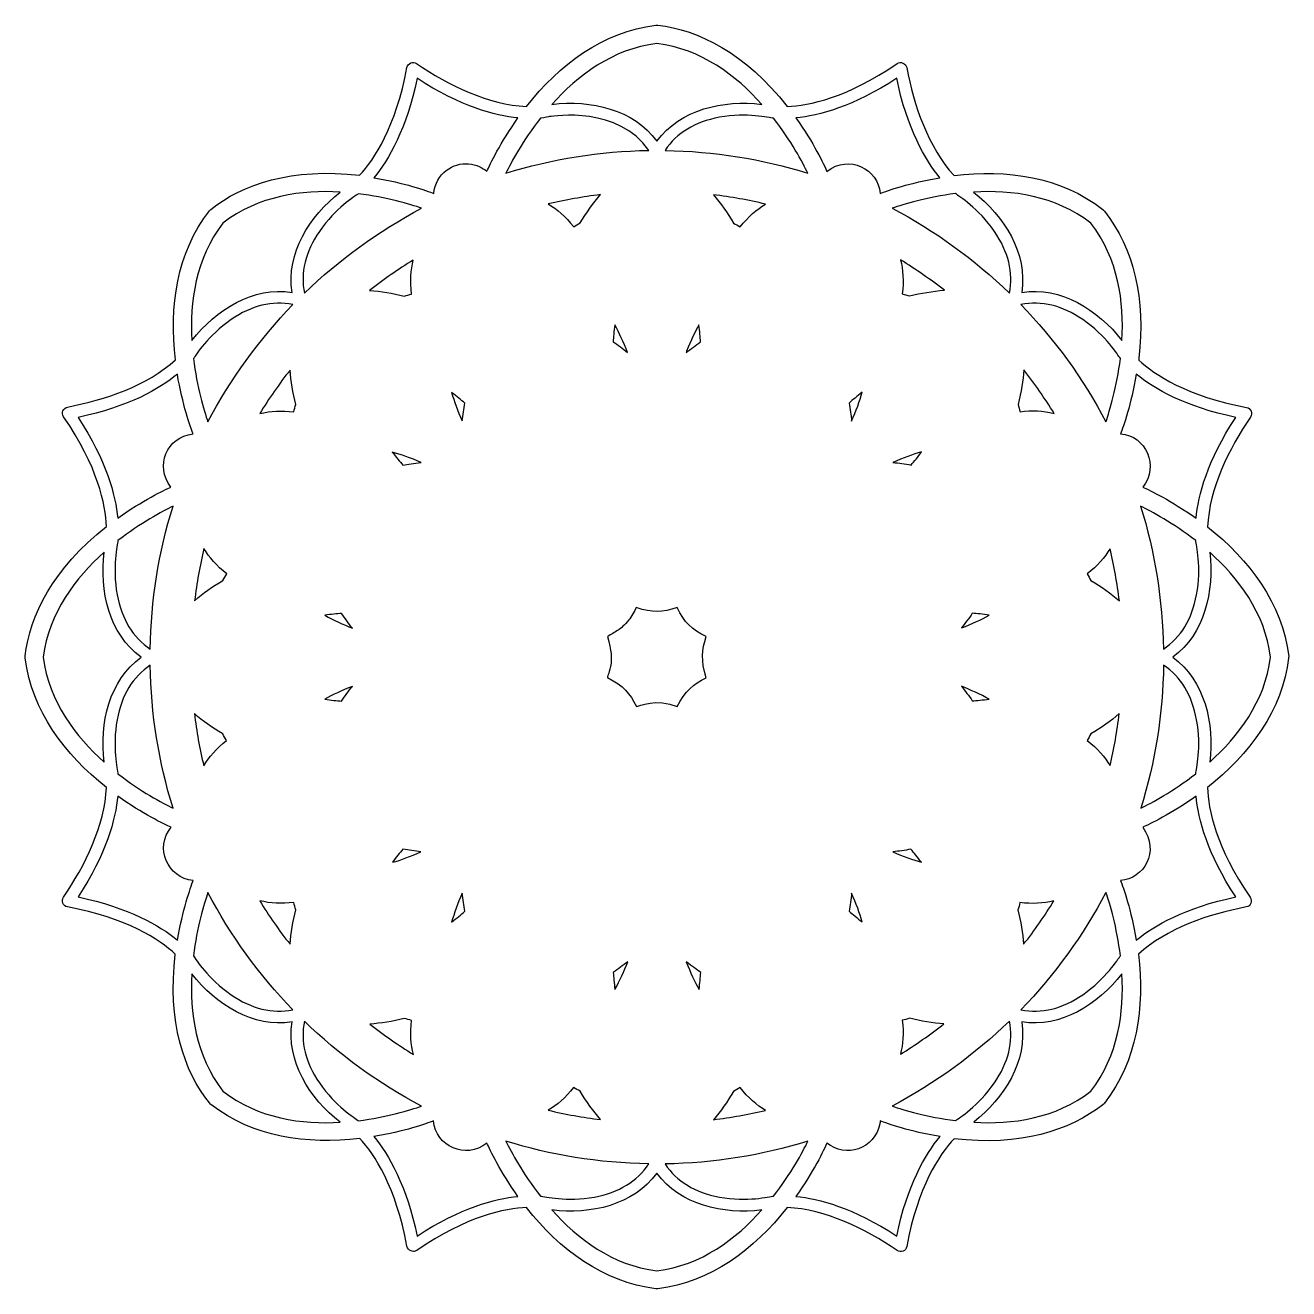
# Model space of a CAD drawing. Header units: millimetres. Extents: x -471 to 1551, y -2688 to 316.
# Drawn here: x 650.1 to 814.9, y -2265 to -2100.2 of the extents above; entities that cross this region are included whole.
import ezdxf

# ---------------------------------------------------------------- set-up
doc = ezdxf.new("R2010")
doc.units = ezdxf.units.MM
doc.header["$MEASUREMENT"] = 0
doc.layers.add('Layer 1', color=7, linetype='Continuous')

msp = doc.modelspace()

# ---------------------------------------------------------------- linework, layer by layer
at = {"layer": 'Layer 1', "color": 250}
for points, knots in [([(814.9436, -2182.4662), (814.1102, -2175.5961), (809.8078, -2169.8747), (804.3568, -2165.595), (804.3568, -2165.595), (804.5595, -2160.6394), (807.1499, -2155.3911), (809.9656, -2151.2691), (809.9656, -2151.2691), (810.2809, -2150.796), (809.9881, -2150.0977), (809.4475, -2150.0077), (809.4475, -2150.0077), (801.6764, -2148.5661), (797.4417, -2145.7504), (795.3694, -2143.8358), (795.3694, -2143.8358), (795.3694, -2143.7457), (795.3919, -2143.6781), (795.3919, -2143.588), (795.3919, -2143.588), (796.2703, -2135.8844), (794.7161, -2129.2621), (790.9093, -2124.4192), (790.9093, -2124.4192), (790.9093, -2124.4192), (790.9093, -2124.4192), (790.8868, -2124.3967), (790.8868, -2124.3967), (790.8643, -2124.3742), (790.8643, -2124.3742), (790.8418, -2124.3516), (790.8418, -2124.3516), (790.8193, -2124.3291), (790.8193, -2124.3291), (790.7967, -2124.3066), (790.7967, -2124.3066), (790.7742, -2124.2841), (790.7742, -2124.2841), (790.7516, -2124.2615), (790.7516, -2124.2615), (790.7291, -2124.239), (790.7066, -2124.239), (790.7066, -2124.2164), (790.7066, -2124.2164), (790.7066, -2124.2164), (790.7066, -2124.2164), (790.6841, -2124.1939), (790.6841, -2124.1939), (785.233, -2119.9142), (778.1376, -2118.9231), (771.2675, -2119.7565), (771.2675, -2119.7565), (767.9112, -2116.1074), (766.0192, -2110.5887), (765.0956, -2105.6783), (765.0956, -2105.6783), (765.0505, -2105.408), (764.8478, -2105.1828), (764.6001, -2105.0927), (764.6001, -2105.0927), (764.3523, -2104.98), (764.0595, -2105.0025), (763.8342, -2105.1602), (763.8342, -2105.1602), (757.3244, -2109.6427), (752.3239, -2110.6338), (749.5083, -2110.7464), (749.5083, -2110.7464), (744.0572, -2103.7862), (737.8403, -2100.7003), (732.6145, -2100.1597), (732.6145, -2100.1597), (732.592, -2100.1597), (732.5243, -2100.1597), (732.4793, -2100.1597), (732.4793, -2100.1597), (732.4343, -2100.1597), (732.3667, -2100.1597), (732.3442, -2100.1597), (732.3442, -2100.1597), (725.474, -2100.9931), (719.7527, -2105.2954), (715.4729, -2110.7464), (715.4729, -2110.7464), (710.5174, -2110.5437), (705.2691, -2107.9758), (701.147, -2105.1377), (701.147, -2105.1377), (700.674, -2104.8223), (699.9757, -2105.1152), (699.8856, -2105.6558), (699.8856, -2105.6558), (698.4441, -2113.4269), (695.6284, -2117.6616), (693.7138, -2119.7339), (693.7138, -2119.7339), (684.929, -2118.6752), (678.3292, -2120.9052), (674.2972, -2124.1939), (674.2972, -2124.1939), (674.2296, -2124.2389), (674.162, -2124.3065), (674.117, -2124.3741), (674.117, -2124.3741), (669.8372, -2129.8251), (668.8461, -2136.9205), (669.6795, -2143.7907), (669.6795, -2143.7907), (666.0304, -2147.1694), (660.4893, -2149.039), (655.6014, -2149.9625), (655.6014, -2149.9625), (655.0383, -2150.0752), (654.7454, -2150.7735), (655.0833, -2151.2239), (655.0833, -2151.2239), (659.5658, -2157.7337), (660.5568, -2162.7342), (660.6695, -2165.5498), (660.6695, -2165.5498), (653.7092, -2171.0234), (650.6233, -2177.2403), (650.0827, -2182.4437), (650.0827, -2182.4437), (650.0827, -2182.5112), (650.0827, -2182.6239), (650.0827, -2182.714), (650.0827, -2182.714), (650.9161, -2189.5842), (655.2185, -2195.3055), (660.6695, -2199.5853), (660.6695, -2199.5853), (660.4668, -2204.5408), (657.8989, -2209.7891), (655.0607, -2213.9112), (655.0607, -2213.9112), (654.7454, -2214.3842), (655.0156, -2215.0825), (655.5788, -2215.1726), (655.5788, -2215.1726), (663.3499, -2216.6142), (667.5846, -2219.4299), (669.6569, -2221.3445), (669.6569, -2221.3445), (668.5982, -2230.1068), (670.8056, -2236.6841), (674.1168, -2240.7611), (674.1168, -2240.7611), (674.207, -2240.8737), (674.3195, -2240.9638), (674.297, -2240.9413), (674.297, -2240.9413), (679.7255, -2245.2211), (686.821, -2246.2122), (693.7362, -2245.3788), (693.7362, -2245.3788), (695.6508, -2247.4511), (698.4439, -2251.6633), (699.8856, -2259.4569), (699.8856, -2259.4569), (699.9306, -2259.7497), (700.1559, -2259.975), (700.4262, -2260.0651), (700.4262, -2260.0651), (700.5163, -2260.1101), (700.6064, -2260.1326), (700.719, -2260.1326), (700.719, -2260.1326), (700.8767, -2260.1326), (701.0343, -2260.0876), (701.1695, -2259.9975), (701.1695, -2259.9975), (707.6793, -2255.515), (712.6798, -2254.5239), (715.4954, -2254.4113), (715.4954, -2254.4113), (719.7978, -2259.8849), (725.5191, -2264.1646), (732.3667, -2264.9981), (732.3667, -2264.9981), (732.4118, -2264.9981), (732.4568, -2264.9981), (732.5018, -2264.9981), (732.5018, -2264.9981), (732.5018, -2264.9981), (732.5018, -2264.9981), (732.5018, -2264.9981), (732.5018, -2264.9981), (732.5018, -2264.9981), (732.5018, -2264.9981), (732.5018, -2264.9981), (732.5018, -2264.9981), (732.5018, -2264.9981), (732.5018, -2264.9981), (732.5018, -2264.9981), (732.5018, -2264.9981), (732.5018, -2264.9981), (732.5018, -2264.9981), (732.5018, -2264.9981), (732.5018, -2264.9981), (732.5469, -2264.9981), (732.592, -2264.9981), (732.637, -2264.9981), (732.637, -2264.9981), (739.5071, -2264.1646), (745.2285, -2259.8623), (749.5082, -2254.4113), (749.5082, -2254.4113), (754.4638, -2254.614), (759.7121, -2257.1819), (763.8341, -2260.0201), (763.8341, -2260.0201), (764.3297, -2260.358), (765.0055, -2260.0426), (765.0955, -2259.502), (765.0955, -2259.502), (766.5371, -2251.7308), (769.3528, -2247.4961), (771.2674, -2245.4238), (771.2674, -2245.4238), (779.917, -2246.4599), (786.3367, -2244.3877), (790.684, -2240.9864), (790.684, -2240.9864), (790.684, -2240.9864), (790.684, -2240.9864), (790.684, -2240.9864), (790.684, -2240.9864), (790.7065, -2240.9864), (790.7065, -2240.9639), (790.7291, -2240.9639), (790.7291, -2240.9639), (790.7516, -2240.9414), (790.7741, -2240.9188), (790.7966, -2240.9188), (790.7966, -2240.9188), (790.8191, -2240.9188), (790.8191, -2240.8963), (790.8191, -2240.8737), (790.8191, -2240.8737), (790.8416, -2240.8512), (790.8642, -2240.8287), (790.8642, -2240.8062), (790.8642, -2240.8062), (790.8642, -2240.8062), (790.8642, -2240.8062), (790.8867, -2240.7837), (790.8867, -2240.7837), (795.1664, -2235.3326), (796.1576, -2228.2372), (795.3241, -2221.3671), (795.3241, -2221.3671), (798.9732, -2218.0108), (804.4919, -2216.1188), (809.4023, -2215.1952), (809.4023, -2215.1952), (809.6726, -2215.1501), (809.8978, -2214.9474), (809.988, -2214.6997), (809.988, -2214.6997), (810.1006, -2214.4519), (810.0781, -2214.1591), (809.9204, -2213.9338), (809.9204, -2213.9338), (805.4379, -2207.424), (804.4468, -2202.4235), (804.3342, -2199.6079), (804.3342, -2199.6079), (809.7402, -2195.3506), (814.2227, -2189.404), (814.9209, -2182.7141), (814.9209, -2182.7141), (814.9209, -2182.6916), (814.9209, -2182.669), (814.9209, -2182.6465), (814.9209, -2182.6465), (814.9436, -2182.5789), (814.9436, -2182.4887), (814.9436, -2182.4662)], [0, 0, 0, 0, 0.01408451, 0.01408451, 0.01408451, 0.01408451, 0.02816901, 0.02816901, 0.02816901, 0.02816901, 0.04225352, 0.04225352, 0.04225352, 0.04225352, 0.05633803, 0.05633803, 0.05633803, 0.05633803, 0.07042254, 0.07042254, 0.07042254, 0.07042254, 0.08450704, 0.08450704, 0.08450704, 0.08450704, 0.09859155, 0.09859155, 0.09859155, 0.09859155, 0.11267606, 0.11267606, 0.11267606, 0.11267606, 0.12676056, 0.12676056, 0.12676056, 0.12676056, 0.14084507, 0.14084507, 0.14084507, 0.14084507, 0.15492958, 0.15492958, 0.15492958, 0.15492958, 0.16901408, 0.16901408, 0.16901408, 0.16901408, 0.18309859, 0.18309859, 0.18309859, 0.18309859, 0.1971831, 0.1971831, 0.1971831, 0.1971831, 0.21126761, 0.21126761, 0.21126761, 0.21126761, 0.22535211, 0.22535211, 0.22535211, 0.22535211, 0.23943662, 0.23943662, 0.23943662, 0.23943662, 0.25352113, 0.25352113, 0.25352113, 0.25352113, 0.26760563, 0.26760563, 0.26760563, 0.26760563, 0.28169014, 0.28169014, 0.28169014, 0.28169014, 0.29577465, 0.29577465, 0.29577465, 0.29577465, 0.30985915, 0.30985915, 0.30985915, 0.30985915, 0.32394366, 0.32394366, 0.32394366, 0.32394366, 0.33802817, 0.33802817, 0.33802817, 0.33802817, 0.35211268, 0.35211268, 0.35211268, 0.35211268, 0.36619718, 0.36619718, 0.36619718, 0.36619718, 0.38028169, 0.38028169, 0.38028169, 0.38028169, 0.3943662, 0.3943662, 0.3943662, 0.3943662, 0.4084507, 0.4084507, 0.4084507, 0.4084507, 0.42253521, 0.42253521, 0.42253521, 0.42253521, 0.43661972, 0.43661972, 0.43661972, 0.43661972, 0.45070423, 0.45070423, 0.45070423, 0.45070423, 0.46478873, 0.46478873, 0.46478873, 0.46478873, 0.47887324, 0.47887324, 0.47887324, 0.47887324, 0.49295775, 0.49295775, 0.49295775, 0.49295775, 0.50704225, 0.50704225, 0.50704225, 0.50704225, 0.52112676, 0.52112676, 0.52112676, 0.52112676, 0.53521127, 0.53521127, 0.53521127, 0.53521127, 0.54929577, 0.54929577, 0.54929577, 0.54929577, 0.56338028, 0.56338028, 0.56338028, 0.56338028, 0.57746479, 0.57746479, 0.57746479, 0.57746479, 0.5915493, 0.5915493, 0.5915493, 0.5915493, 0.6056338, 0.6056338, 0.6056338, 0.6056338, 0.61971831, 0.61971831, 0.61971831, 0.61971831, 0.63380282, 0.63380282, 0.63380282, 0.63380282, 0.64788732, 0.64788732, 0.64788732, 0.64788732, 0.66197183, 0.66197183, 0.66197183, 0.66197183, 0.67605634, 0.67605634, 0.67605634, 0.67605634, 0.69014085, 0.69014085, 0.69014085, 0.69014085, 0.70422535, 0.70422535, 0.70422535, 0.70422535, 0.71830986, 0.71830986, 0.71830986, 0.71830986, 0.73239437, 0.73239437, 0.73239437, 0.73239437, 0.74647887, 0.74647887, 0.74647887, 0.74647887, 0.76056338, 0.76056338, 0.76056338, 0.76056338, 0.77464789, 0.77464789, 0.77464789, 0.77464789, 0.78873239, 0.78873239, 0.78873239, 0.78873239, 0.8028169, 0.8028169, 0.8028169, 0.8028169, 0.81690141, 0.81690141, 0.81690141, 0.81690141, 0.83098592, 0.83098592, 0.83098592, 0.83098592, 0.84507042, 0.84507042, 0.84507042, 0.84507042, 0.85915493, 0.85915493, 0.85915493, 0.85915493, 0.87323944, 0.87323944, 0.87323944, 0.87323944, 0.88732394, 0.88732394, 0.88732394, 0.88732394, 0.90140845, 0.90140845, 0.90140845, 0.90140845, 0.91549296, 0.91549296, 0.91549296, 0.91549296, 0.92957746, 0.92957746, 0.92957746, 0.92957746, 0.94366197, 0.94366197, 0.94366197, 0.94366197, 0.95774648, 0.95774648, 0.95774648, 0.95774648, 0.97183099, 0.97183099, 0.97183099, 0.97183099, 1, 1, 1, 1]), ([(732.5018, -2102.5247), (738.3133, -2103.268), (742.8859, -2106.7594), (746.1971, -2110.476), (746.1971, -2110.476), (741.1515, -2109.8679), (735.5653, -2111.0842), (732.5018, -2115.2964), (732.5018, -2115.2964), (729.461, -2111.1067), (723.8748, -2109.8679), (718.8066, -2110.476), (718.8066, -2110.476), (722.1178, -2106.7594), (726.6904, -2103.268), (732.5018, -2102.5247)], [0, 0, 0, 0, 0.2, 0.2, 0.2, 0.2, 0.4, 0.4, 0.4, 0.4, 0.6, 0.6, 0.6, 0.6, 1, 1, 1, 1]), ([(701.2145, -2107.0748), (706.8683, -2110.7689), (711.3733, -2111.9627), (714.3692, -2112.2555), (714.3692, -2112.2555), (712.0716, -2115.4766), (710.7201, -2118.3148), (710.3147, -2119.2157), (710.3147, -2119.2157), (709.7065, -2118.7427), (709.0082, -2118.3148), (707.9045, -2118.2472), (707.9045, -2118.2472), (707.9045, -2118.2472), (707.9045, -2118.2472), (707.9045, -2118.2472), (707.9045, -2118.2472), (705.9448, -2118.0219), (703.6472, -2119.5086), (703.377, -2122.099), (703.377, -2122.099), (702.4534, -2121.7386), (699.5252, -2120.7024), (695.5833, -2120.0492), (695.5833, -2120.0492), (697.4979, -2117.7066), (699.8405, -2113.6746), (701.2145, -2107.0748)], [0, 0, 0, 0, 0.125, 0.125, 0.125, 0.125, 0.25, 0.25, 0.25, 0.25, 0.375, 0.375, 0.375, 0.375, 0.5, 0.5, 0.5, 0.5, 0.625, 0.625, 0.625, 0.625, 0.75, 0.75, 0.75, 0.75, 1, 1, 1, 1]), ([(763.7891, -2107.0748), (765.1632, -2113.6746), (767.5058, -2117.7066), (769.4204, -2120.0492), (769.4204, -2120.0492), (765.5011, -2120.7025), (762.5728, -2121.7386), (761.6493, -2122.0991), (761.6493, -2122.0991), (761.3564, -2118.923), (757.6173, -2116.9408), (754.689, -2119.2158), (754.689, -2119.2158), (754.2836, -2118.3148), (752.9546, -2115.4991), (750.6345, -2112.2556), (750.6345, -2112.2556), (753.6303, -2111.9627), (758.1354, -2110.7689), (763.7891, -2107.0748)], [0, 0, 0, 0, 0.16666667, 0.16666667, 0.16666667, 0.16666667, 0.33333333, 0.33333333, 0.33333333, 0.33333333, 0.5, 0.5, 0.5, 0.5, 0.66666667, 0.66666667, 0.66666667, 0.66666667, 1, 1, 1, 1]), ([(717.2974, -2112.2781), (717.9506, -2112.2105), (718.3561, -2112.1204), (718.4912, -2112.0754), (718.4912, -2112.0754), (719.0543, -2111.9853), (727.5463, -2110.7014), (731.4431, -2116.4903), (731.4431, -2116.4903), (725.0686, -2116.5804), (718.8066, -2117.594), (712.7924, -2119.4636), (712.7924, -2119.4636), (713.4907, -2118.0445), (714.9773, -2115.2289), (717.2974, -2112.2781)], [0, 0, 0, 0, 0.2, 0.2, 0.2, 0.2, 0.4, 0.4, 0.4, 0.4, 0.6, 0.6, 0.6, 0.6, 1, 1, 1, 1]), ([(747.7062, -2112.2781), (750.0038, -2115.2289), (751.513, -2118.0445), (752.2113, -2119.4636), (752.2113, -2119.4636), (746.1971, -2117.594), (739.9351, -2116.6029), (733.5605, -2116.4903), (733.5605, -2116.4903), (735.0697, -2114.2153), (737.4574, -2112.7736), (740.6559, -2112.1655), (740.6559, -2112.1655), (744.3275, -2111.5122), (747.0981, -2112.233), (747.7062, -2112.2781)], [0, 0, 0, 0, 0.2, 0.2, 0.2, 0.2, 0.4, 0.4, 0.4, 0.4, 0.6, 0.6, 0.6, 0.6, 1, 1, 1, 1]), ([(675.8738, -2125.9733), (680.4915, -2122.3919), (686.2128, -2121.626), (691.1684, -2121.9189), (691.1684, -2121.9189), (687.1814, -2125.0724), (684.0955, -2129.8702), (684.9064, -2135.006), (684.9064, -2135.006), (679.7932, -2134.195), (674.9728, -2137.281), (671.8193, -2141.268), (671.8193, -2141.268), (671.5264, -2136.3123), (672.2923, -2130.5909), (675.8738, -2125.9733)], [0, 0, 0, 0, 0.2, 0.2, 0.2, 0.2, 0.4, 0.4, 0.4, 0.4, 0.6, 0.6, 0.6, 0.6, 1, 1, 1, 1]), ([(789.1298, -2125.9733), (792.7113, -2130.591), (793.4772, -2136.3123), (793.1843, -2141.2679), (793.1843, -2141.2679), (790.0308, -2137.281), (785.233, -2134.195), (780.0972, -2135.0059), (780.0972, -2135.0059), (780.9082, -2129.8927), (777.8222, -2125.0498), (773.8127, -2121.9188), (773.8127, -2121.9188), (778.7909, -2121.626), (784.4897, -2122.3918), (789.1298, -2125.9733)], [0, 0, 0, 0, 0.2, 0.2, 0.2, 0.2, 0.4, 0.4, 0.4, 0.4, 0.6, 0.6, 0.6, 0.6, 1, 1, 1, 1]), ([(688.4653, -2127.0545), (690.5827, -2123.9686), (693.0604, -2122.527), (693.5334, -2122.144), (693.5334, -2122.144), (697.2501, -2122.5946), (700.3135, -2123.5181), (701.8001, -2124.0362), (701.8001, -2124.0362), (696.1463, -2127.0095), (691.0106, -2130.7712), (686.5056, -2135.1185), (686.5056, -2135.1185), (685.965, -2132.438), (686.6183, -2129.735), (688.4653, -2127.0545)], [0, 0, 0, 0, 0.2, 0.2, 0.2, 0.2, 0.4, 0.4, 0.4, 0.4, 0.6, 0.6, 0.6, 0.6, 1, 1, 1, 1]), ([(718.3335, -2123.473), (720.5636, -2122.9324), (722.8386, -2122.5494), (725.1361, -2122.2566), (725.1361, -2122.2566), (724.1676, -2123.3604), (723.2891, -2124.5992), (722.5007, -2125.9507), (722.5007, -2125.9507), (722.2079, -2126.1084), (721.9151, -2126.266), (721.6448, -2126.4462), (721.6448, -2126.4462), (720.5861, -2125.0949), (719.4824, -2124.1713), (718.3335, -2123.473)], [0, 0, 0, 0, 0.2, 0.2, 0.2, 0.2, 0.4, 0.4, 0.4, 0.4, 0.6, 0.6, 0.6, 0.6, 1, 1, 1, 1]), ([(743.3814, -2126.4689), (743.0886, -2126.2887), (742.8183, -2126.131), (742.5029, -2125.9733), (742.5029, -2125.9733), (741.7146, -2124.6218), (740.8361, -2123.3829), (739.8675, -2122.2792), (739.8675, -2122.2792), (742.1651, -2122.5496), (744.4401, -2122.955), (746.6701, -2123.4956), (746.6701, -2123.4956), (745.5439, -2124.1713), (744.4176, -2125.1174), (743.3814, -2126.4689)], [0, 0, 0, 0, 0.2, 0.2, 0.2, 0.2, 0.4, 0.4, 0.4, 0.4, 0.6, 0.6, 0.6, 0.6, 1, 1, 1, 1]), ([(771.4702, -2122.1215), (771.8982, -2122.4819), (774.4435, -2123.9912), (776.5383, -2127.0545), (776.5383, -2127.0545), (778.3854, -2129.735), (779.0386, -2132.438), (778.498, -2135.1185), (778.498, -2135.1185), (773.9254, -2130.6811), (768.7672, -2126.9419), (763.2035, -2124.0362), (763.2035, -2124.0362), (764.6901, -2123.5181), (767.7536, -2122.572), (771.4702, -2122.1215)], [0, 0, 0, 0, 0.2, 0.2, 0.2, 0.2, 0.4, 0.4, 0.4, 0.4, 0.6, 0.6, 0.6, 0.6, 1, 1, 1, 1]), ([(700.4937, -2135.2311), (700.1784, -2135.3213), (699.8405, -2135.3888), (699.5252, -2135.5015), (699.5252, -2135.5015), (698.016, -2135.096), (696.5294, -2134.8483), (695.0201, -2134.7581), (695.0201, -2134.7581), (696.8447, -2133.3165), (698.7368, -2132.0101), (700.6965, -2130.7937), (700.6965, -2130.7937), (700.4036, -2132.0776), (700.2685, -2133.5192), (700.4937, -2135.2311)], [0, 0, 0, 0, 0.2, 0.2, 0.2, 0.2, 0.4, 0.4, 0.4, 0.4, 0.6, 0.6, 0.6, 0.6, 1, 1, 1, 1]), ([(765.4786, -2135.4789), (765.1632, -2135.3888), (764.8253, -2135.2987), (764.51, -2135.2086), (764.51, -2135.2086), (764.7353, -2133.4967), (764.6001, -2132.0551), (764.3073, -2130.7711), (764.3073, -2130.7711), (766.267, -2131.9875), (768.1816, -2133.3165), (770.0061, -2134.7356), (770.0061, -2134.7356), (768.4744, -2134.8482), (766.9652, -2135.0959), (765.4786, -2135.4789)], [0, 0, 0, 0, 0.2, 0.2, 0.2, 0.2, 0.4, 0.4, 0.4, 0.4, 0.6, 0.6, 0.6, 0.6, 1, 1, 1, 1]), ([(673.9141, -2151.8997), (673.396, -2150.4131), (672.4725, -2147.3496), (672.022, -2143.633), (672.022, -2143.633), (672.3599, -2143.2051), (673.8916, -2140.6597), (676.9325, -2138.5649), (676.9325, -2138.5649), (679.613, -2136.7179), (682.316, -2136.0646), (684.9965, -2136.6052), (684.9965, -2136.6052), (680.5815, -2141.1778), (676.8424, -2146.336), (673.9141, -2151.8997)], [0, 0, 0, 0, 0.2, 0.2, 0.2, 0.2, 0.4, 0.4, 0.4, 0.4, 0.6, 0.6, 0.6, 0.6, 1, 1, 1, 1]), ([(791.0895, -2151.8997), (788.1162, -2146.2459), (784.3545, -2141.1102), (780.0072, -2136.6052), (780.0072, -2136.6052), (782.6876, -2136.0646), (785.3907, -2136.7178), (788.0712, -2138.5648), (788.0712, -2138.5648), (791.1571, -2140.6822), (792.6212, -2143.1825), (792.9816, -2143.633), (792.9816, -2143.633), (792.5312, -2147.3496), (791.5851, -2150.4131), (791.0895, -2151.8997)], [0, 0, 0, 0, 0.2, 0.2, 0.2, 0.2, 0.4, 0.4, 0.4, 0.4, 0.6, 0.6, 0.6, 0.6, 1, 1, 1, 1]), ([(726.7805, -2141.448), (726.8256, -2140.8399), (726.8931, -2140.0965), (727.0058, -2139.2631), (727.0058, -2139.2631), (727.5688, -2140.2767), (728.132, -2141.4705), (728.6726, -2142.8671), (728.6726, -2142.8671), (728.0644, -2142.3491), (727.4111, -2141.876), (726.7805, -2141.448)], [0, 0, 0, 0, 0.25, 0.25, 0.25, 0.25, 0.5, 0.5, 0.5, 0.5, 1, 1, 1, 1]), ([(736.3086, -2142.8671), (736.3311, -2142.7995), (736.3536, -2142.7545), (736.3761, -2142.6869), (736.3761, -2142.6869), (736.9392, -2141.2678), (737.4799, -2140.1416), (737.9754, -2139.2631), (737.9754, -2139.2631), (738.088, -2140.0965), (738.1556, -2140.8399), (738.2007, -2141.448), (738.2007, -2141.448), (737.5699, -2141.8985), (736.9393, -2142.3716), (736.3086, -2142.8671)], [0, 0, 0, 0, 0.2, 0.2, 0.2, 0.2, 0.4, 0.4, 0.4, 0.4, 0.6, 0.6, 0.6, 0.6, 1, 1, 1, 1]), ([(656.9752, -2151.3141), (663.5751, -2149.94), (667.6071, -2147.5974), (669.9271, -2145.6828), (669.9271, -2145.6828), (670.5804, -2149.6021), (671.6391, -2152.5529), (671.977, -2153.4764), (671.977, -2153.4764), (668.5306, -2153.8593), (666.9538, -2157.6661), (669.0937, -2160.4142), (669.0937, -2160.4142), (668.1927, -2160.8196), (665.377, -2162.1486), (662.156, -2164.4686), (662.156, -2164.4686), (661.8632, -2161.4728), (660.6693, -2156.9678), (656.9752, -2151.3141)], [0, 0, 0, 0, 0.16666667, 0.16666667, 0.16666667, 0.16666667, 0.33333333, 0.33333333, 0.33333333, 0.33333333, 0.5, 0.5, 0.5, 0.5, 0.66666667, 0.66666667, 0.66666667, 0.66666667, 1, 1, 1, 1]), ([(680.6716, -2150.8185), (681.888, -2148.8588), (683.1944, -2146.9667), (684.636, -2145.1421), (684.636, -2145.1421), (684.7262, -2146.6063), (684.9739, -2148.1154), (685.3794, -2149.6246), (685.3794, -2149.6246), (685.2892, -2149.94), (685.1992, -2150.2779), (685.109, -2150.5932), (685.109, -2150.5932), (683.5548, -2150.3905), (682.1357, -2150.4806), (680.6716, -2150.8185)], [0, 0, 0, 0, 0.2, 0.2, 0.2, 0.2, 0.4, 0.4, 0.4, 0.4, 0.6, 0.6, 0.6, 0.6, 1, 1, 1, 1]), ([(779.6243, -2149.6246), (780.0522, -2148.0029), (780.2775, -2146.4936), (780.3676, -2145.1196), (780.3676, -2145.1196), (781.8092, -2146.9442), (783.1157, -2148.8363), (784.3321, -2150.796), (784.3321, -2150.796), (782.8905, -2150.4581), (781.4488, -2150.368), (779.8946, -2150.5933), (779.8946, -2150.5933), (779.8045, -2150.2779), (779.7144, -2149.94), (779.6243, -2149.6246)], [0, 0, 0, 0, 0.2, 0.2, 0.2, 0.2, 0.4, 0.4, 0.4, 0.4, 0.6, 0.6, 0.6, 0.6, 1, 1, 1, 1]), ([(808.0284, -2151.3141), (804.3343, -2156.9678), (803.1405, -2161.4728), (802.8477, -2164.4687), (802.8477, -2164.4687), (799.6266, -2162.1711), (796.8109, -2160.8196), (795.8875, -2160.4142), (795.8875, -2160.4142), (798.1175, -2157.7112), (796.2929, -2153.6792), (793.0042, -2153.454), (793.0042, -2153.454), (793.3646, -2152.5304), (794.4008, -2149.5797), (795.054, -2145.6828), (795.054, -2145.6828), (797.3966, -2147.5974), (801.4286, -2149.94), (808.0284, -2151.3141)], [0, 0, 0, 0, 0.16666667, 0.16666667, 0.16666667, 0.16666667, 0.33333333, 0.33333333, 0.33333333, 0.33333333, 0.5, 0.5, 0.5, 0.5, 0.66666667, 0.66666667, 0.66666667, 0.66666667, 1, 1, 1, 1]), ([(705.7195, -2148.0704), (706.3953, -2148.5659), (706.9584, -2149.0615), (707.4315, -2149.4444), (707.4315, -2149.4444), (707.2963, -2150.2103), (707.1837, -2150.9987), (707.0936, -2151.787), (707.0936, -2151.787), (706.5079, -2150.4356), (706.0349, -2149.1967), (705.7195, -2148.0704)], [0, 0, 0, 0, 0.25, 0.25, 0.25, 0.25, 0.5, 0.5, 0.5, 0.5, 1, 1, 1, 1]), ([(757.9101, -2151.8096), (757.82, -2151.0212), (757.7074, -2150.2103), (757.5722, -2149.4444), (757.5722, -2149.4444), (758.0452, -2149.039), (758.6309, -2148.5659), (759.2841, -2148.0478), (759.2841, -2148.0478), (758.9688, -2149.1967), (758.4958, -2150.4356), (757.9101, -2151.8096)], [0, 0, 0, 0, 0.25, 0.25, 0.25, 0.25, 0.5, 0.5, 0.5, 0.5, 1, 1, 1, 1]), ([(699.3675, -2157.5535), (698.962, -2157.0805), (698.489, -2156.4948), (697.9709, -2155.8416), (697.9709, -2155.8416), (699.0971, -2156.1569), (700.3585, -2156.6074), (701.7325, -2157.2156), (701.7325, -2157.2156), (700.7865, -2157.3057), (699.9756, -2157.4409), (699.3675, -2157.5535)], [0, 0, 0, 0, 0.25, 0.25, 0.25, 0.25, 0.5, 0.5, 0.5, 0.5, 1, 1, 1, 1]), ([(763.2936, -2157.1931), (764.6451, -2156.6074), (765.9065, -2156.1344), (767.0328, -2155.8191), (767.0328, -2155.8191), (766.5372, -2156.4948), (766.0642, -2157.058), (765.6588, -2157.531), (765.6588, -2157.531), (764.8704, -2157.3958), (764.082, -2157.2832), (763.2936, -2157.1931)], [0, 0, 0, 0, 0.25, 0.25, 0.25, 0.25, 0.5, 0.5, 0.5, 0.5, 1, 1, 1, 1]), ([(662.1786, -2167.397), (665.1294, -2165.0994), (667.945, -2163.5902), (669.364, -2162.8919), (669.364, -2162.8919), (667.4719, -2168.9737), (666.4808, -2175.2582), (666.3907, -2181.5427), (666.3907, -2181.5427), (664.1157, -2180.0335), (662.6741, -2177.6458), (662.0659, -2174.4472), (662.0659, -2174.4472), (661.4127, -2170.7757), (662.1335, -2167.9826), (662.1786, -2167.397)], [0, 0, 0, 0, 0.2, 0.2, 0.2, 0.2, 0.4, 0.4, 0.4, 0.4, 0.6, 0.6, 0.6, 0.6, 1, 1, 1, 1]), ([(802.9152, -2174.4473), (802.3296, -2177.6459), (800.8654, -2180.0335), (798.5904, -2181.5427), (798.5904, -2181.5427), (798.4778, -2175.1907), (797.4867, -2168.8837), (795.6171, -2162.892), (795.6171, -2162.892), (797.0362, -2163.5903), (799.8518, -2165.0994), (802.8026, -2167.397), (802.8026, -2167.397), (802.8702, -2167.9375), (803.591, -2170.8207), (802.9152, -2174.4473)], [0, 0, 0, 0, 0.2, 0.2, 0.2, 0.2, 0.4, 0.4, 0.4, 0.4, 0.6, 0.6, 0.6, 0.6, 1, 1, 1, 1]), ([(652.4251, -2182.6014), (653.1685, -2176.7899), (656.6598, -2172.2173), (660.3765, -2168.9061), (660.3765, -2168.9061), (659.7683, -2173.9517), (660.9847, -2179.5379), (665.1969, -2182.6014), (665.1969, -2182.6014), (661.0072, -2185.6422), (659.7683, -2191.2284), (660.3765, -2196.2966), (660.3765, -2196.2966), (656.6599, -2192.9854), (653.1685, -2188.4128), (652.4251, -2182.6014)], [0, 0, 0, 0, 0.2, 0.2, 0.2, 0.2, 0.4, 0.4, 0.4, 0.4, 0.6, 0.6, 0.6, 0.6, 1, 1, 1, 1]), ([(675.8738, -2172.6002), (674.4998, -2173.3886), (673.2834, -2174.267), (672.1797, -2175.2356), (672.1797, -2175.2356), (672.45, -2172.938), (672.8554, -2170.663), (673.3961, -2168.433), (673.3961, -2168.433), (674.0944, -2169.5593), (675.0179, -2170.6855), (676.3919, -2171.7216), (676.3919, -2171.7216), (676.1891, -2172.0146), (676.0314, -2172.3074), (675.8738, -2172.6002)], [0, 0, 0, 0, 0.2, 0.2, 0.2, 0.2, 0.4, 0.4, 0.4, 0.4, 0.6, 0.6, 0.6, 0.6, 1, 1, 1, 1]), ([(789.1298, -2172.6002), (788.9722, -2172.3074), (788.8145, -2172.0145), (788.6343, -2171.7443), (788.6343, -2171.7443), (790.0083, -2170.7082), (790.9319, -2169.5819), (791.6301, -2168.4556), (791.6301, -2168.4556), (792.1707, -2170.6857), (792.5537, -2172.9607), (792.8465, -2175.2582), (792.8465, -2175.2582), (791.7428, -2174.2671), (790.5039, -2173.3886), (789.1298, -2172.6002)], [0, 0, 0, 0, 0.2, 0.2, 0.2, 0.2, 0.4, 0.4, 0.4, 0.4, 0.6, 0.6, 0.6, 0.6, 1, 1, 1, 1]), ([(804.6272, -2196.2966), (805.2353, -2191.251), (804.019, -2185.6648), (799.8068, -2182.6014), (799.8068, -2182.6014), (803.9965, -2179.5605), (805.2353, -2173.9743), (804.6272, -2168.9061), (804.6272, -2168.9061), (808.3438, -2172.2173), (811.8352, -2176.7899), (812.5785, -2182.6014), (812.5785, -2182.6014), (811.8352, -2188.4128), (808.3438, -2192.9854), (804.6272, -2196.2966)], [0, 0, 0, 0, 0.2, 0.2, 0.2, 0.2, 0.4, 0.4, 0.4, 0.4, 0.6, 0.6, 0.6, 0.6, 1, 1, 1, 1]), ([(738.944, -2185.2818), (737.2321, -2186.1378), (736.1734, -2187.0162), (735.1598, -2189.0435), (735.1598, -2189.0435), (732.5018, -2187.9397), (730.1142, -2188.9534), (729.8214, -2189.0435), (729.8214, -2189.0435), (728.9429, -2187.2865), (728.2221, -2186.363), (726.0371, -2185.2593), (726.0371, -2185.2593), (726.1273, -2184.9439), (726.2398, -2184.6736), (726.5327, -2183.3672), (726.5327, -2183.3672), (726.5102, -2182.8041), (726.6678, -2181.7904), (726.0371, -2179.8983), (726.0371, -2179.8983), (726.5327, -2179.6506), (727.0057, -2179.3577), (727.4562, -2179.0649), (727.4562, -2179.0649), (727.4562, -2179.0649), (727.4562, -2179.0649), (727.4562, -2179.0649), (727.4562, -2179.0649), (727.8166, -2178.8396), (728.2896, -2178.4342), (728.8302, -2177.7359), (728.8302, -2177.7359), (728.8302, -2177.7359), (728.8302, -2177.7359), (728.8302, -2177.7359), (728.8302, -2177.7359), (729.1456, -2177.3755), (729.5961, -2176.5646), (729.7988, -2176.1367), (729.7988, -2176.1367), (731.9162, -2176.8575), (733.2001, -2176.7674), (735.1372, -2176.1367), (735.1372, -2176.1367), (736.1058, -2178.0738), (736.9843, -2178.9523), (738.9215, -2179.9209), (738.9215, -2179.9209), (738.4034, -2181.6553), (738.2007, -2183.0293), (738.944, -2185.2818)], [0, 0, 0, 0, 0.07142857, 0.07142857, 0.07142857, 0.07142857, 0.14285714, 0.14285714, 0.14285714, 0.14285714, 0.21428571, 0.21428571, 0.21428571, 0.21428571, 0.28571429, 0.28571429, 0.28571429, 0.28571429, 0.35714286, 0.35714286, 0.35714286, 0.35714286, 0.42857143, 0.42857143, 0.42857143, 0.42857143, 0.5, 0.5, 0.5, 0.5, 0.57142857, 0.57142857, 0.57142857, 0.57142857, 0.64285714, 0.64285714, 0.64285714, 0.64285714, 0.71428571, 0.71428571, 0.71428571, 0.71428571, 0.78571429, 0.78571429, 0.78571429, 0.78571429, 0.85714286, 0.85714286, 0.85714286, 0.85714286, 1, 1, 1, 1]), ([(689.1636, -2177.1278), (689.997, -2177.0152), (690.7178, -2176.9476), (691.3486, -2176.9025), (691.3486, -2176.9025), (691.7991, -2177.5332), (692.2721, -2178.1865), (692.7676, -2178.8171), (692.7676, -2178.8171), (691.5737, -2178.3216), (690.3124, -2177.7584), (689.1636, -2177.1278)], [0, 0, 0, 0, 0.25, 0.25, 0.25, 0.25, 0.5, 0.5, 0.5, 0.5, 1, 1, 1, 1]), ([(772.2361, -2178.7946), (772.7316, -2178.1639), (773.2046, -2177.5332), (773.6552, -2176.88), (773.6552, -2176.88), (774.2633, -2176.9251), (775.0067, -2176.9927), (775.8401, -2177.1053), (775.8401, -2177.1053), (774.849, -2177.6909), (773.6326, -2178.254), (772.2361, -2178.7946)], [0, 0, 0, 0, 0.25, 0.25, 0.25, 0.25, 0.5, 0.5, 0.5, 0.5, 1, 1, 1, 1]), ([(662.1786, -2197.8058), (662.1335, -2197.2652), (661.4127, -2194.3819), (662.0659, -2190.7554), (662.0659, -2190.7554), (662.6516, -2187.5568), (664.1157, -2185.1692), (666.3907, -2183.66), (666.3907, -2183.66), (666.4809, -2189.9896), (667.4945, -2196.2966), (669.364, -2202.3107), (669.364, -2202.3107), (667.945, -2201.6125), (665.1294, -2200.1258), (662.1786, -2197.8058)], [0, 0, 0, 0, 0.2, 0.2, 0.2, 0.2, 0.4, 0.4, 0.4, 0.4, 0.6, 0.6, 0.6, 0.6, 1, 1, 1, 1]), ([(802.8251, -2197.8058), (799.8743, -2200.1034), (797.0587, -2201.6125), (795.6396, -2202.3108), (795.6396, -2202.3108), (797.5317, -2196.2065), (798.5229, -2189.922), (798.6129, -2183.6601), (798.6129, -2183.6601), (800.8879, -2185.1692), (802.3296, -2187.5569), (802.9152, -2190.7555), (802.9152, -2190.7555), (803.591, -2194.427), (802.8702, -2197.1976), (802.8251, -2197.8058)], [0, 0, 0, 0, 0.2, 0.2, 0.2, 0.2, 0.4, 0.4, 0.4, 0.4, 0.6, 0.6, 0.6, 0.6, 1, 1, 1, 1]), ([(692.7676, -2186.4081), (692.272, -2187.0388), (691.799, -2187.6695), (691.3485, -2188.3227), (691.3485, -2188.3227), (690.7403, -2188.2776), (689.9745, -2188.2101), (689.1635, -2188.0974), (689.1635, -2188.0974), (690.1547, -2187.5118), (691.3711, -2186.9487), (692.7676, -2186.4081)], [0, 0, 0, 0, 0.25, 0.25, 0.25, 0.25, 0.5, 0.5, 0.5, 0.5, 1, 1, 1, 1]), ([(775.8401, -2188.0749), (775.0066, -2188.1876), (774.2633, -2188.2551), (773.6551, -2188.3002), (773.6551, -2188.3002), (773.2046, -2187.647), (772.7315, -2187.0162), (772.236, -2186.3856), (772.236, -2186.3856), (773.4299, -2186.8811), (774.7138, -2187.4443), (775.8401, -2188.0749)], [0, 0, 0, 0, 0.25, 0.25, 0.25, 0.25, 0.5, 0.5, 0.5, 0.5, 1, 1, 1, 1]), ([(673.3735, -2196.7697), (672.8329, -2194.5396), (672.4274, -2192.2646), (672.1571, -2189.9671), (672.1571, -2189.9671), (673.2608, -2190.9356), (674.4997, -2191.8141), (675.8512, -2192.6025), (675.8512, -2192.6025), (676.0089, -2192.8953), (676.1665, -2193.1881), (676.3467, -2193.481), (676.3467, -2193.481), (675.0178, -2194.5171), (674.0718, -2195.6434), (673.3735, -2196.7697)], [0, 0, 0, 0, 0.2, 0.2, 0.2, 0.2, 0.4, 0.4, 0.4, 0.4, 0.6, 0.6, 0.6, 0.6, 1, 1, 1, 1]), ([(791.6302, -2196.7471), (790.9319, -2195.6208), (790.0084, -2194.4946), (788.6344, -2193.4585), (788.6344, -2193.4585), (788.8146, -2193.1656), (788.9723, -2192.8954), (789.1299, -2192.6025), (789.1299, -2192.6025), (790.4814, -2191.8142), (791.7203, -2190.9357), (792.824, -2189.9671), (792.824, -2189.9671), (792.5537, -2192.2646), (792.1482, -2194.5171), (791.6302, -2196.7471)], [0, 0, 0, 0, 0.2, 0.2, 0.2, 0.2, 0.4, 0.4, 0.4, 0.4, 0.6, 0.6, 0.6, 0.6, 1, 1, 1, 1]), ([(656.9752, -2213.8887), (660.6693, -2208.2349), (661.8632, -2203.7299), (662.156, -2200.734), (662.156, -2200.734), (665.377, -2203.0316), (668.1927, -2204.3831), (669.1162, -2204.7885), (669.1162, -2204.7885), (666.9313, -2207.4239), (668.5981, -2211.4109), (671.9994, -2211.7487), (671.9994, -2211.7487), (671.6391, -2212.6723), (670.6029, -2215.623), (669.9496, -2219.5199), (669.9496, -2219.5199), (667.6071, -2217.6053), (663.5751, -2215.2627), (656.9752, -2213.8887)], [0, 0, 0, 0, 0.16666667, 0.16666667, 0.16666667, 0.16666667, 0.33333333, 0.33333333, 0.33333333, 0.33333333, 0.5, 0.5, 0.5, 0.5, 0.66666667, 0.66666667, 0.66666667, 0.66666667, 1, 1, 1, 1]), ([(808.0284, -2213.8887), (801.4286, -2215.2627), (797.3966, -2217.6053), (795.054, -2219.52), (795.054, -2219.52), (794.4007, -2215.6006), (793.3646, -2212.6724), (793.0041, -2211.7488), (793.0041, -2211.7488), (796.0225, -2211.4785), (798.1849, -2208.0547), (795.8874, -2204.7886), (795.8874, -2204.7886), (796.7884, -2204.3831), (799.604, -2203.0542), (802.8476, -2200.7341), (802.8476, -2200.7341), (803.1405, -2203.7299), (804.3343, -2208.2349), (808.0284, -2213.8887)], [0, 0, 0, 0, 0.16666667, 0.16666667, 0.16666667, 0.16666667, 0.33333333, 0.33333333, 0.33333333, 0.33333333, 0.5, 0.5, 0.5, 0.5, 0.66666667, 0.66666667, 0.66666667, 0.66666667, 1, 1, 1, 1]), ([(697.9934, -2209.3612), (698.4889, -2208.6854), (698.9619, -2208.1223), (699.3674, -2207.6492), (699.3674, -2207.6492), (700.1333, -2207.7844), (700.9216, -2207.897), (701.71, -2207.9871), (701.71, -2207.9871), (700.3585, -2208.5953), (699.0971, -2209.0683), (697.9934, -2209.3612)], [0, 0, 0, 0, 0.25, 0.25, 0.25, 0.25, 0.5, 0.5, 0.5, 0.5, 1, 1, 1, 1]), ([(765.6362, -2207.6492), (766.0417, -2208.1223), (766.5147, -2208.6854), (767.0102, -2209.3612), (767.0102, -2209.3612), (765.9065, -2209.0458), (764.6451, -2208.5953), (763.271, -2207.9871), (763.271, -2207.9871), (764.082, -2207.9196), (764.8704, -2207.8069), (765.6362, -2207.6492)], [0, 0, 0, 0, 0.25, 0.25, 0.25, 0.25, 0.5, 0.5, 0.5, 0.5, 1, 1, 1, 1]), ([(673.9141, -2213.303), (676.8649, -2218.9118), (680.6041, -2224.07), (684.9965, -2228.5976), (684.9965, -2228.5976), (682.316, -2229.1382), (679.613, -2228.4849), (676.9325, -2226.6379), (676.9325, -2226.6379), (673.8466, -2224.5205), (672.3824, -2222.0202), (672.022, -2221.5698), (672.022, -2221.5698), (672.4725, -2217.8531), (673.4185, -2214.7897), (673.9141, -2213.303)], [0, 0, 0, 0, 0.2, 0.2, 0.2, 0.2, 0.4, 0.4, 0.4, 0.4, 0.6, 0.6, 0.6, 0.6, 1, 1, 1, 1]), ([(707.0936, -2213.3931), (707.1837, -2214.2041), (707.2963, -2214.9924), (707.4315, -2215.7583), (707.4315, -2215.7583), (706.9584, -2216.1638), (706.3728, -2216.6368), (705.7195, -2217.1549), (705.7195, -2217.1549), (706.0349, -2216.0286), (706.5079, -2214.7672), (707.0936, -2213.3931)], [0, 0, 0, 0, 0.25, 0.25, 0.25, 0.25, 0.5, 0.5, 0.5, 0.5, 1, 1, 1, 1]), ([(759.2841, -2217.1323), (758.6084, -2216.6368), (758.0452, -2216.1412), (757.5722, -2215.7583), (757.5722, -2215.7583), (757.7073, -2214.9924), (757.82, -2214.2041), (757.9101, -2213.3931), (757.9101, -2213.3931), (758.4958, -2214.7447), (758.9688, -2216.0061), (759.2841, -2217.1323)], [0, 0, 0, 0, 0.25, 0.25, 0.25, 0.25, 0.5, 0.5, 0.5, 0.5, 1, 1, 1, 1]), ([(791.0895, -2213.303), (791.6076, -2214.7897), (792.5311, -2217.8531), (792.9816, -2221.5697), (792.9816, -2221.5697), (792.6437, -2221.9977), (791.112, -2224.543), (788.0712, -2226.6378), (788.0712, -2226.6378), (785.3907, -2228.4849), (782.6876, -2229.1381), (780.0072, -2228.5975), (780.0072, -2228.5975), (784.4221, -2224.025), (788.1613, -2218.8667), (791.0895, -2213.303)], [0, 0, 0, 0, 0.2, 0.2, 0.2, 0.2, 0.4, 0.4, 0.4, 0.4, 0.6, 0.6, 0.6, 0.6, 1, 1, 1, 1]), ([(685.109, -2214.6095), (685.1992, -2214.9248), (685.2667, -2215.2627), (685.3794, -2215.578), (685.3794, -2215.578), (684.9739, -2217.0872), (684.7262, -2218.5964), (684.636, -2220.0605), (684.636, -2220.0605), (683.1944, -2218.236), (681.8654, -2216.3439), (680.6716, -2214.3842), (680.6716, -2214.3842), (682.0907, -2214.7221), (683.5548, -2214.8122), (685.109, -2214.6095)], [0, 0, 0, 0, 0.2, 0.2, 0.2, 0.2, 0.4, 0.4, 0.4, 0.4, 0.6, 0.6, 0.6, 0.6, 1, 1, 1, 1]), ([(779.872, -2214.6095), (781.4488, -2214.8347), (782.9129, -2214.7221), (784.3095, -2214.3842), (784.3095, -2214.3842), (783.0931, -2216.3439), (781.7867, -2218.236), (780.3451, -2220.0605), (780.3451, -2220.0605), (780.2549, -2218.5964), (780.0072, -2217.0872), (779.6017, -2215.578), (779.6017, -2215.578), (779.7144, -2215.2627), (779.8045, -2214.9249), (779.872, -2214.6095)], [0, 0, 0, 0, 0.2, 0.2, 0.2, 0.2, 0.4, 0.4, 0.4, 0.4, 0.6, 0.6, 0.6, 0.6, 1, 1, 1, 1]), ([(675.8738, -2239.2294), (672.2923, -2234.6117), (671.549, -2228.8904), (671.8193, -2223.9348), (671.8193, -2223.9348), (674.9728, -2227.9443), (679.8157, -2231.0077), (684.9064, -2230.1968), (684.9064, -2230.1968), (684.0955, -2235.31), (687.1814, -2240.1529), (691.1909, -2243.2839), (691.1909, -2243.2839), (686.2128, -2243.5768), (680.514, -2242.8109), (675.8738, -2239.2294)], [0, 0, 0, 0, 0.2, 0.2, 0.2, 0.2, 0.4, 0.4, 0.4, 0.4, 0.6, 0.6, 0.6, 0.6, 1, 1, 1, 1]), ([(728.6951, -2222.3356), (728.2221, -2223.552), (727.659, -2224.7908), (727.0283, -2225.9397), (727.0283, -2225.9397), (726.9156, -2225.1062), (726.8481, -2224.3629), (726.803, -2223.7547), (726.803, -2223.7547), (727.4337, -2223.3042), (728.0644, -2222.8312), (728.6951, -2222.3356)], [0, 0, 0, 0, 0.25, 0.25, 0.25, 0.25, 0.5, 0.5, 0.5, 0.5, 1, 1, 1, 1]), ([(738.2232, -2223.7547), (738.1781, -2224.3629), (738.1105, -2225.1287), (737.9979, -2225.9622), (737.9979, -2225.9622), (737.4348, -2224.9485), (736.8717, -2223.7321), (736.3311, -2222.3356), (736.3311, -2222.3356), (737.0969, -2222.9438), (737.7501, -2223.4168), (738.2232, -2223.7547)], [0, 0, 0, 0, 0.25, 0.25, 0.25, 0.25, 0.5, 0.5, 0.5, 0.5, 1, 1, 1, 1]), ([(789.1298, -2239.2294), (784.5122, -2242.8108), (778.7909, -2243.5767), (773.8353, -2243.2839), (773.8353, -2243.2839), (777.8222, -2240.1304), (780.9082, -2235.3325), (780.0973, -2230.1968), (780.0973, -2230.1968), (785.2105, -2231.0077), (790.0308, -2227.9218), (793.1844, -2223.9348), (793.1844, -2223.9348), (793.4772, -2228.8904), (792.7114, -2234.6118), (789.1298, -2239.2294)], [0, 0, 0, 0, 0.2, 0.2, 0.2, 0.2, 0.4, 0.4, 0.4, 0.4, 0.6, 0.6, 0.6, 0.6, 1, 1, 1, 1]), ([(693.5334, -2243.0812), (693.1055, -2242.7208), (690.5601, -2241.2116), (688.4653, -2238.1482), (688.4653, -2238.1482), (686.6183, -2235.4677), (685.965, -2232.7647), (686.5056, -2230.0842), (686.5056, -2230.0842), (691.0332, -2234.4766), (696.1914, -2238.2383), (701.8002, -2241.1666), (701.8002, -2241.1666), (700.3135, -2241.6847), (697.2501, -2242.6307), (693.5334, -2243.0812)], [0, 0, 0, 0, 0.2, 0.2, 0.2, 0.2, 0.4, 0.4, 0.4, 0.4, 0.6, 0.6, 0.6, 0.6, 1, 1, 1, 1]), ([(700.7189, -2234.4316), (698.7592, -2233.2152), (696.8671, -2231.9088), (695.0426, -2230.4672), (695.0426, -2230.4672), (696.5067, -2230.377), (698.0159, -2230.1293), (699.5251, -2229.7238), (699.5251, -2229.7238), (699.8404, -2229.8139), (700.1783, -2229.904), (700.4937, -2229.9941), (700.4937, -2229.9941), (700.2685, -2231.6835), (700.4036, -2233.1251), (700.7189, -2234.4316)], [0, 0, 0, 0, 0.2, 0.2, 0.2, 0.2, 0.4, 0.4, 0.4, 0.4, 0.6, 0.6, 0.6, 0.6, 1, 1, 1, 1]), ([(776.5383, -2238.1482), (774.421, -2241.2341), (771.9207, -2242.6983), (771.4702, -2243.0587), (771.4702, -2243.0587), (767.7536, -2242.6081), (764.6902, -2241.6847), (763.2036, -2241.1666), (763.2036, -2241.1666), (768.8573, -2238.1933), (773.9931, -2234.4315), (778.4981, -2230.0842), (778.4981, -2230.0842), (779.0386, -2232.7647), (778.3854, -2235.4677), (776.5383, -2238.1482)], [0, 0, 0, 0, 0.2, 0.2, 0.2, 0.2, 0.4, 0.4, 0.4, 0.4, 0.6, 0.6, 0.6, 0.6, 1, 1, 1, 1]), ([(764.5099, -2229.9716), (764.8253, -2229.904), (765.1407, -2229.8139), (765.4785, -2229.7012), (765.4785, -2229.7012), (766.9876, -2230.1067), (768.4969, -2230.3545), (769.961, -2230.4446), (769.961, -2230.4446), (768.1365, -2231.8637), (766.2443, -2233.1926), (764.2847, -2234.409), (764.2847, -2234.409), (764.6001, -2233.1251), (764.7352, -2231.6835), (764.5099, -2229.9716)], [0, 0, 0, 0, 0.2, 0.2, 0.2, 0.2, 0.4, 0.4, 0.4, 0.4, 0.6, 0.6, 0.6, 0.6, 1, 1, 1, 1]), ([(721.6222, -2238.7339), (721.9151, -2238.9141), (722.1853, -2239.0718), (722.5007, -2239.2294), (722.5007, -2239.2294), (723.2891, -2240.5809), (724.1676, -2241.8198), (725.1361, -2242.9235), (725.1361, -2242.9235), (722.8386, -2242.6531), (720.5636, -2242.2478), (718.3335, -2241.7071), (718.3335, -2241.7071), (719.4598, -2241.0314), (720.5861, -2240.0854), (721.6222, -2238.7339)], [0, 0, 0, 0, 0.2, 0.2, 0.2, 0.2, 0.4, 0.4, 0.4, 0.4, 0.6, 0.6, 0.6, 0.6, 1, 1, 1, 1]), ([(746.6701, -2241.7297), (744.4401, -2242.2703), (742.1651, -2242.6533), (739.8675, -2242.9461), (739.8675, -2242.9461), (740.8361, -2241.8424), (741.7146, -2240.6035), (742.5029, -2239.252), (742.5029, -2239.252), (742.7958, -2239.0943), (743.0886, -2238.9367), (743.3588, -2238.7565), (743.3588, -2238.7565), (744.4176, -2240.1079), (745.5213, -2241.0314), (746.6701, -2241.7297)], [0, 0, 0, 0, 0.2, 0.2, 0.2, 0.2, 0.4, 0.4, 0.4, 0.4, 0.6, 0.6, 0.6, 0.6, 1, 1, 1, 1]), ([(701.2145, -2258.128), (699.8405, -2251.5281), (697.4979, -2247.4961), (695.5832, -2245.1535), (695.5832, -2245.1535), (699.5026, -2244.5003), (702.4308, -2243.4641), (703.3544, -2243.1037), (703.3544, -2243.1037), (703.6472, -2246.4149), (707.5441, -2248.2169), (710.3146, -2245.9869), (710.3146, -2245.9869), (710.7201, -2246.8879), (712.049, -2249.7036), (714.3691, -2252.9471), (714.3691, -2252.9471), (711.3733, -2253.24), (706.8683, -2254.4339), (701.2145, -2258.128)], [0, 0, 0, 0, 0.16666667, 0.16666667, 0.16666667, 0.16666667, 0.33333333, 0.33333333, 0.33333333, 0.33333333, 0.5, 0.5, 0.5, 0.5, 0.66666667, 0.66666667, 0.66666667, 0.66666667, 1, 1, 1, 1]), ([(763.7891, -2258.128), (758.1354, -2254.4339), (753.6303, -2253.24), (750.6345, -2252.9472), (750.6345, -2252.9472), (752.9321, -2249.7261), (754.2836, -2246.9105), (754.689, -2245.987), (754.689, -2245.987), (757.0766, -2247.9467), (760.951, -2246.9105), (761.6267, -2243.329), (761.6267, -2243.329), (761.6267, -2243.2614), (761.6267, -2243.1939), (761.6492, -2243.1037), (761.6492, -2243.1037), (762.5728, -2243.4641), (765.501, -2244.5003), (769.4428, -2245.1536), (769.4428, -2245.1536), (767.5058, -2247.4961), (765.1632, -2251.5281), (763.7891, -2258.128)], [0, 0, 0, 0, 0.14285714, 0.14285714, 0.14285714, 0.14285714, 0.28571429, 0.28571429, 0.28571429, 0.28571429, 0.42857143, 0.42857143, 0.42857143, 0.42857143, 0.57142857, 0.57142857, 0.57142857, 0.57142857, 0.71428571, 0.71428571, 0.71428571, 0.71428571, 1, 1, 1, 1]), ([(717.2974, -2252.9246), (714.9998, -2249.9738), (713.4907, -2247.1582), (712.7924, -2245.7391), (712.7924, -2245.7391), (718.6039, -2247.5411), (724.8884, -2248.5998), (731.4431, -2248.7125), (731.4431, -2248.7125), (729.934, -2250.9875), (727.5463, -2252.4291), (724.3477, -2253.0373), (724.3477, -2253.0373), (720.6762, -2253.6905), (717.9056, -2252.9697), (717.2974, -2252.9246)], [0, 0, 0, 0, 0.2, 0.2, 0.2, 0.2, 0.4, 0.4, 0.4, 0.4, 0.6, 0.6, 0.6, 0.6, 1, 1, 1, 1]), ([(747.7288, -2252.9246), (747.1657, -2252.9697), (744.305, -2253.713), (740.6559, -2253.0373), (740.6559, -2253.0373), (737.4574, -2252.4516), (735.0697, -2250.9875), (733.5605, -2248.7125), (733.5605, -2248.7125), (739.9351, -2248.6223), (746.1971, -2247.6087), (752.2113, -2245.7391), (752.2113, -2245.7391), (751.513, -2247.1582), (750.0263, -2249.9738), (747.7288, -2252.9246)], [0, 0, 0, 0, 0.2, 0.2, 0.2, 0.2, 0.4, 0.4, 0.4, 0.4, 0.6, 0.6, 0.6, 0.6, 1, 1, 1, 1]), ([(732.5018, -2262.678), (726.6904, -2261.9347), (722.1178, -2258.4434), (718.8066, -2254.7267), (718.8066, -2254.7267), (723.8522, -2255.3349), (729.4384, -2254.1185), (732.5018, -2249.9063), (732.5018, -2249.9063), (735.5427, -2254.096), (741.1515, -2255.3349), (746.1971, -2254.7267), (746.1971, -2254.7267), (742.8859, -2258.4433), (738.3133, -2261.9347), (732.5018, -2262.678)], [0, 0, 0, 0, 0.2, 0.2, 0.2, 0.2, 0.4, 0.4, 0.4, 0.4, 0.6, 0.6, 0.6, 0.6, 1, 1, 1, 1])]:
    msp.add_open_spline(points, degree=3, knots=knots, dxfattribs=at)

doc.saveas('drawing.dxf')
